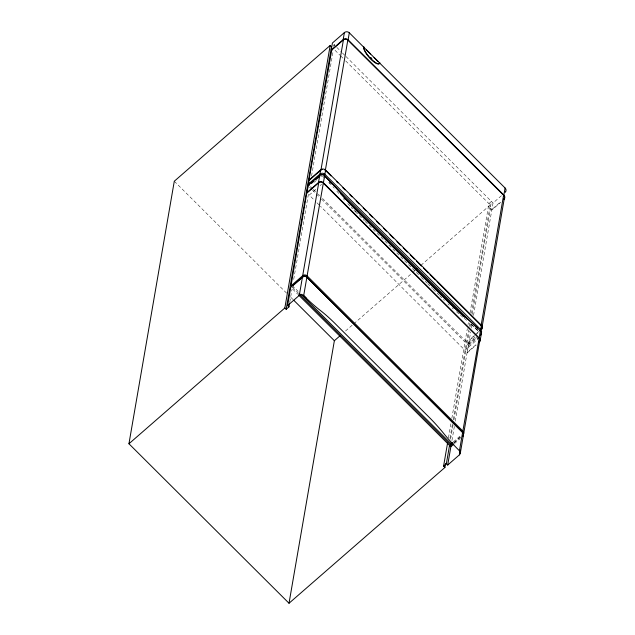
<?xml version="1.0" encoding="UTF-8"?>
<svg xmlns="http://www.w3.org/2000/svg" width="635" height="635" viewBox="0 0 635 635"><rect width="100%" height="100%" fill="white"/><g stroke="black" fill="none" stroke-linecap="round" stroke-linejoin="round"><path stroke-width="0.48" stroke-dasharray="3.17 2.38" d="M333.716 46.363L334.026 44.601L336.129 46.696M289.79 302.07L291.949 289.544M293.703 279.416L308.451 194.024M311.547 176.085L333.089 51.395L331.748 50.07M333.994 46.117L334.304 44.355M292.949 287.861L293.195 286.448L298.117 291.354M320.969 175.157L320.953 176.395A1.968 1.826 9.8 0 1 321.397 176.173M448.469 437.84L450.993 423.204M451.834 418.322L467.344 328.533M468.019 324.636L468.36 322.683M470.043 312.92L488.926 203.613L491.426 201.43L490.212 208.47L491.815 210.066L500.777 202.255M449.969 438.198L452.501 423.553M453.168 419.648L468.678 329.867M469.352 325.961L469.86 323.032M471.543 313.277L490.26 204.946L344.17 59.388M450.604 439.158L453.12 424.601M453.954 419.751L469.289 330.97M469.964 327.073L470.471 324.152M472.154 314.412L490.49 208.232L491.823 209.558L500.578 201.938M475.893 344.813L467.146 352.433L468.63 345.662L467.558 344.599L467.804 343.194L475.075 336.86M451.937 440.5L454.446 425.982M455.279 421.148L468.36 345.4M468.606 343.987L470.678 331.994M471.353 328.104L472.019 324.215M473.527 315.476L493.03 203.025L501.991 195.223M467.804 343.194L468.876 344.257L469.598 340.035L474.71 335.582M314.182 182.269L316.365 180.364M315.778 189.397L309.229 195.096L314.142 199.985M320.135 185.603L321.588 184.333M353.941 210.225A91.091 26.861 48.9 0 0 355.298 211.614L356.418 210.645M345.551 330.978L353.012 324.485M353.758 323.834L411.94 273.161M412.686 272.51L414.925 270.558M420.894 265.366L490.26 204.946M473.71 335.955L469.598 340.035M476.623 333.415L480.274 330.24M475.44 334.947L478.361 332.407M467.558 344.599L476.29 336.994M468.876 344.257L476.901 337.264M468.63 345.662L477.385 338.034M467.416 352.703L476.171 345.075M453.295 441.936L461.216 435.031M453.771 442.714L460.256 437.07M454.017 442.801L460.573 437.086M454.501 443.571L460.335 438.491M336.836 47.403L341.749 52.3M342.455 52.999L345.265 55.801M345.972 56.499L493.03 203.025M335.034 50.284L339.947 55.181M340.654 55.88L343.464 58.682M475.051 327.628L477.861 330.422M322.691 176.252L324.795 178.348M329.001 182.539L331.803 185.333M471.376 324.398L478.393 331.383M355.298 211.614L364.426 220.71M365.125 221.409L376.357 232.593M377.063 233.291L420.576 276.654M421.275 277.352L426.895 282.948M427.593 283.647L432.506 288.536M433.205 289.242L438.825 294.83M439.523 295.529L444.436 300.426M476.671 337.487L478.068 338.884L464.987 350.282L320.461 206.28M310.571 186.523L312.674 188.627M313.38 189.325L317.595 193.524M318.302 194.231L319.707 195.628M322.516 198.43L467.273 342.662M309.626 187.238L311.729 189.333M312.436 190.032L320.865 198.438M321.572 199.136L467.027 344.067M316.952 202.787L319.754 205.581M298.68 293.481L292.362 287.179L292.116 288.584L297.736 294.188M174.292 181.229L286.623 293.156M290.838 297.355L292.941 299.45M328.93 182.301A91.091 26.861 48.9 0 1 330.271 183.745M332.93 186.666A91.091 26.861 48.9 0 1 334.24 188.143M336.844 191.127A91.091 26.861 48.9 0 1 339.415 194.135M464.264 318.294A91.091 26.861 48.9 0 1 466.979 320.58M471.067 324.16A91.091 26.861 48.9 0 1 473.805 326.652M476.552 329.216A91.091 26.861 48.9 0 1 477.925 330.533M462.923 317.19A91.091 26.861 48.9 0 1 460.224 314.96M458.867 313.809A91.091 26.861 48.9 0 1 456.136 311.436M453.398 308.991A91.091 26.861 48.9 0 1 452.033 307.729M449.286 305.165A91.091 26.861 48.9 0 1 447.913 303.855M352.584 208.82A91.091 26.861 48.9 0 1 351.234 207.399M349.893 205.962A91.091 26.861 48.9 0 1 347.226 203.065M344.583 200.12A91.091 26.861 48.9 0 1 343.273 198.636M322.905 176.236A1.968 1.826 9.8 0 1 323.128 176.355"/><path stroke-width="0.95" d="M445.587 463.566L444.913 467.471L289.02 603.25L128.945 443.762L174.292 181.229L330.184 45.45L331.518 46.784L286.171 309.308L284.837 307.983L330.184 45.45M479.092 342.003A3.127 2.905 9.8 0 0 478.917 338.169L323.151 182.975A3.127 2.905 9.8 0 0 318.738 182.785L302.689 275.685L291.028 285.845L308.023 185.642L319.699 175.474A3.508 3.254 9.8 0 1 324.636 175.681A91.091 26.861 48.9 0 1 340.527 193.167A91.091 26.861 48.9 0 0 356.418 210.645L447.659 301.554A91.091 26.861 48.9 0 0 464.034 316.222A91.091 26.861 48.9 0 1 480.409 330.891A3.508 3.254 9.8 0 1 481.076 334.47M309.332 185.293L308.261 184.229L308.991 180.007L320.667 169.839A3.508 3.254 9.8 0 1 325.604 170.053L481.378 325.255A3.508 3.254 9.8 0 1 481.576 329.565M286.171 309.308L288.957 306.888L287.623 305.554L290.782 287.258L302.45 277.098A3.127 2.905 9.8 0 1 306.864 277.289L462.613 432.475A3.127 2.905 9.8 0 1 463.217 435.673M307.38 191.183L308.023 185.642M308.531 184.499L308.967 181.967M308.991 180.007L331.748 50.07L343.416 39.91A3.127 2.905 9.8 0 1 347.829 40.092L503.587 195.286A3.127 2.905 9.8 0 1 503.769 199.12M288.957 306.888L289.623 303.03M306.808 192.675L318.476 182.507L319.699 175.474M308.261 184.229L319.937 174.061L320.667 169.839M344.376 32.591L332.423 43.005L331.208 50.046L343.162 39.632L344.376 32.591A3.508 3.254 9.8 0 1 349.313 32.806L363.601 47.046A11.589 3.421 48.9 0 0 370.88 59.238A11.589 3.421 48.9 0 0 379.611 62.992L505.087 188.008A3.508 3.254 9.8 0 1 505.754 191.595M287.623 305.554L299.283 295.394L302.45 277.098M343.416 39.91L320.929 170.116L309.261 180.276M306.864 277.289L303.697 295.585L306.443 298.315A61.016 17.994 48.9 0 0 320.072 310.245A61.016 17.994 48.9 0 1 336.439 324.906L427.688 415.822A61.016 17.994 48.9 0 1 443.571 433.292A61.016 17.994 48.9 0 0 459.454 450.771A3.127 2.905 9.8 0 1 459.359 454.89L447.699 465.05L446.365 463.717L449.524 445.421M463.272 434.602A3.127 2.905 9.8 0 0 462.859 431.062L307.102 275.876L324.636 175.681M330.954 175.895L325.342 170.307L347.829 40.092M481.108 333.438A3.508 3.254 9.8 0 0 480.647 329.486L324.882 174.276L325.612 170.053M503.761 199.652A3.508 3.254 9.8 0 0 503.872 195.048L348.099 39.846L349.313 32.806M289.02 603.25L334.367 340.725L340.336 335.526M444.913 467.471L443.579 466.146L447.619 442.722M450.358 444.69L450.604 443.286M299.276 294.156L450.89 445.222L451.136 443.817L452.572 442.563M447.699 465.05L450.858 446.746L453.771 444.206M459.454 450.771L462.613 432.475M462.859 431.062L480.409 330.891M481.941 327.208A3.127 2.905 9.8 0 0 481.092 325.493L503.587 195.286M480.655 329.478L481.378 325.255M503.872 195.048L505.087 188.008M459.359 454.89L460.192 450.072M460.288 453.247L463.447 434.951M463.693 433.538L479.735 340.638M482.092 326.993L504.42 197.755M480.123 340.701L481.338 333.661M363.601 47.046L379.611 62.992M311.515 183.396L313.698 181.491M315.881 179.594L318.786 177.062M307.07 192.945L318.738 182.785M292.664 285.917L303.689 276.336A1.968 1.826 9.8 0 1 306.078 276.439L462.185 431.983A1.968 1.826 9.8 0 1 462.51 432.633M128.945 443.762L284.837 307.983M415.671 269.907L417.163 268.613M450.89 445.222L453.049 443.341M443.579 466.146L446.365 463.717M366.387 49.816L370.562 53.975M374.047 57.444L378.222 61.603M336.566 181.491L337.971 182.888M342.876 187.777L344.988 189.873M349.893 194.77L351.996 196.866M356.211 201.065L359.013 203.859M363.228 208.05L366.03 210.844M369.538 214.344L372.348 217.138M376.555 221.337L379.365 224.131M383.572 228.322L386.382 231.116M389.89 234.617L393.398 238.109M396.899 241.61L400.407 245.102M403.217 247.896L407.424 252.095M410.234 254.889L414.441 259.08M416.544 261.175L421.457 266.073M423.561 268.168L428.474 273.066M429.879 274.463L435.491 280.051M436.896 281.448L481.092 325.493M324.501 175.982L477.401 328.319M340.392 193.461L464.534 317.151M344.432 197.914L460.859 313.912M306.443 298.315L303.697 295.585A3.127 2.905 9.8 0 0 299.283 295.394M300.926 294.148L451.136 443.817M298.442 294.886L450.858 446.746M293.648 300.149L334.367 340.725M321.239 169.878A3.127 2.905 9.8 0 1 322.342 169.418M324.342 169.632A3.127 2.905 9.8 0 1 325.342 170.307M481.925 327.97A3.127 2.905 9.8 0 1 481.695 328.692M463.034 436.007A3.127 2.905 9.8 0 1 462.518 436.586M318.484 182.515A3.508 3.254 9.8 0 1 323.421 182.721L479.195 337.923A3.508 3.254 9.8 0 1 479.084 342.535M319.945 174.061A3.508 3.254 9.8 0 1 324.874 174.276M505.547 191.968A3.508 3.254 9.8 0 1 505.285 192.318M480.87 334.851A3.508 3.254 9.8 0 1 480.298 335.494M379.889 62.746A11.589 3.421 48.9 0 1 371.157 58.999A11.589 3.421 48.9 0 1 363.879 46.799M302.689 275.685A3.127 2.905 9.8 0 1 307.102 275.876M321.199 174.99A1.968 1.826 9.8 0 1 323.374 174.95M479.695 330.629A1.968 1.826 9.8 0 1 479.941 331.057M343.162 39.632A3.508 3.254 9.8 0 1 348.099 39.846M370.776 57.706L371.785 58.88L370.776 57.706"/></g></svg>
